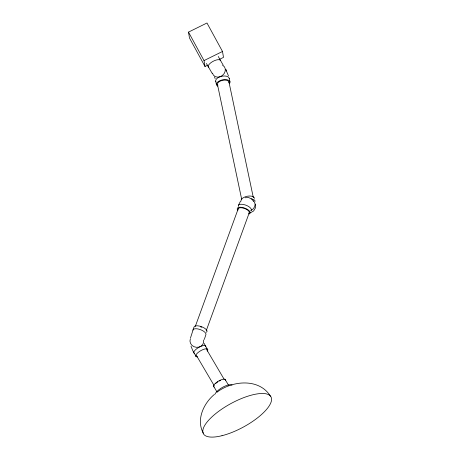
<?xml version="1.0" encoding="UTF-8"?>
<svg xmlns="http://www.w3.org/2000/svg" width="460" height="460" viewBox="0 0 460 460"><rect width="100%" height="100%" fill="white"/><g stroke="black" fill="none" stroke-linecap="round" stroke-linejoin="round"><path stroke-width="0.69" d="M190.486 337.991L193.942 327.186A6.911 2.823 20 0 1 202.026 326.882A6.911 2.823 20 0 1 206.517 332.292M204.326 339.428L205.971 334.403A6.911 2.823 20 0 0 199.807 329.429A6.911 2.823 20 0 0 192.861 330.153M195.293 326.445L238.286 208.558M206.189 330.832L249.188 212.945M238.59 204.993L240.476 201.21M214.325 394.484C203.498 403.431 195.971 420.032 203.337 433.147M217.183 392.07C232.478 380.443 259.216 378.045 270.468 396.175M250.516 212.721L253.621 210.962L255.432 207.886L255.541 204.062M207.564 65.234L205.016 66.487L189.491 38.013L188.496 32.114L206.977 23L222.502 51.474L223.497 57.379L219.673 59.265M205.016 66.487L204.021 60.588L222.502 51.474M245.186 197.771L248.561 197.518L252.609 199.467M252.482 200.462L253.707 201.192M212.175 73.382L206.396 63.468M223.129 65.044L218.253 56.471M205.212 345.604L207.782 349.956M225.009 379.247L228.534 385.238M206.528 349.347L224.158 379.316M196.345 355.339L214.245 385.762M196.276 356.73L192.867 350.83L190.998 346.219M213.503 386.02L217.028 392.018M188.496 32.114L204.021 60.588M225.797 69.466L228.442 75.865M225.889 69.644L226.584 70.943M204.234 343.459L204.987 345.092M214.527 76.952L215.159 78.631M229.235 78.326L229.988 81.88M228.948 81.96L253.356 197.719M217.482 84.565L241.747 199.623M215.694 81.092L216.441 84.651M214.958 394.214A10.091 3.41 -30.5 0 1 223.094 387.032A10.091 3.41 -30.5 0 1 232.053 385.175M200.313 326.732A5.888 2.403 20 0 1 201.767 327.227M215.625 383.617A5.957 2.012 -30.5 0 1 217.873 381.829M219.213 381.041A5.957 2.012 -30.5 0 1 220.581 380.397M238.148 209.173A5.888 2.403 20 0 1 245.007 208.662A5.888 2.403 20 0 1 248.67 213.411M217.885 85.267A5.877 2.99 -11.9 0 1 222.421 80.379A5.877 2.99 -11.9 0 1 228.953 82.754M222.674 65.297A6.911 5.767 -38.6 0 1 222.347 75.503A6.911 5.767 -38.6 0 1 212.486 73.14M208.409 67.2A6.911 2.702 -28.3 0 1 212.457 61.669A6.911 2.702 -28.3 0 1 220.265 60.208M194.327 353.418A6.911 2.334 -30.5 0 1 198.576 347.501A6.911 2.334 -30.5 0 1 205.833 346.644M203.619 339.934A6.911 6.285 7.8 0 1 196.397 347.323A6.911 6.285 7.8 0 1 190.359 338.801M214.118 387.061A6.911 2.334 -30.5 0 1 218.373 381.144A6.911 2.334 -30.5 0 1 225.624 380.282M215.78 81.397A6.911 3.513 -11.9 0 1 221.818 76.251A6.911 3.513 -11.9 0 1 229.264 78.637M251.212 198.95A6.911 3.513 -11.9 0 1 255.156 201.25M241 201.112A6.911 3.513 -11.9 0 1 247.129 196.27A6.911 3.513 -11.9 0 1 254.547 198.34M238.383 206.471A6.911 2.823 20 0 1 245.209 204.936A6.911 2.823 20 0 1 251.045 210.577M253.385 200.681A6.911 5.928 -21.8 0 1 250.878 210.502M217.672 86.192A6.911 3.513 -11.9 0 1 222.571 79.81A6.911 3.513 -11.9 0 1 229.402 83.795M197.53 356.851A6.911 2.334 -30.5 0 1 196.868 353.659A6.911 2.334 -30.5 0 1 204.792 348.99A6.911 2.334 -30.5 0 1 207.276 351.112M237.866 210.335A6.911 2.823 20 0 1 244.128 207.903A6.911 2.823 20 0 1 249.216 214.015M222.019 435.683A38.508 13.3 -28.6 0 0 271.503 398.372A38.508 13.3 -28.6 0 0 218.005 411.827A38.508 13.3 -28.6 0 0 222.019 435.683"/></g></svg>
